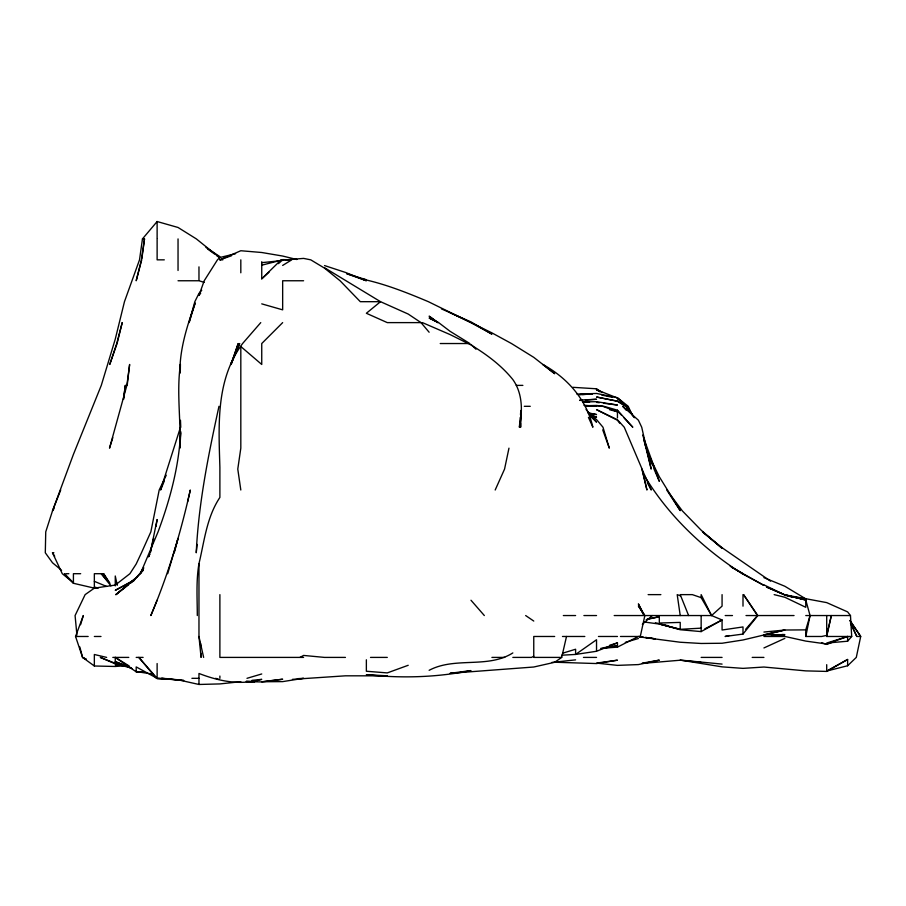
<?xml version="1.0" encoding="UTF-8"?>
<svg xmlns="http://www.w3.org/2000/svg" width="906" height="906" viewBox="0 0 906 906"><rect width="100%" height="100%" fill="white"/><g stroke="black" fill="none" stroke-linecap="round" stroke-linejoin="round"><path stroke-width="1.36" d="M180.294 372.83L180.407 364.461C176.432 392.332 181.064 420.237 179.875 448.153L180.758 432.808M521.097 410.497L520.633 427.236L520.508 423.045M520.237 417.462L519.376 427.236C522.739 411.324 522.649 393.204 512.83 379.535C501.278 365.243 486.556 354.45 470.984 344.948L450.055 334.563L422.423 322.615M520.486 414.676L520.848 410.497M180.679 431.415C179.094 466.024 170.101 499.512 158.063 531.856L140.385 573.702L143.782 567.892M197.089 544.404L196.24 552.773C198.55 503.34 208.448 454.552 218.98 406.307M127.191 385.378L129.637 364.461L126.863 385.378L109.524 448.153L112.808 437.655M141.891 258.437L144.507 238.912L142.457 238.912L139.513 259.841L124.462 301.687L115.266 339.116L101.291 385.378L73.42 454.393L52.491 510.927L45.742 531.856L45.3 552.773L52.491 562.751L61.597 570.327M260.758 322.615L242.593 343.533C215.73 379.874 218.64 424.506 219.886 467.405L219.886 497.428C206.625 517.36 204.405 541.063 198.969 563.634C196.002 580.757 197.27 598.254 197.304 615.548M144.507 238.912L141.438 259.841L136.194 280.758L141.71 259.841M156.013 526.375L157.123 519.534L150.283 552.773L153.624 538.39M851.697 636.476L826.702 636.476L831.334 615.548L826.702 635.389L821.697 636.476L805.774 636.476L810.066 615.548L805.774 600.044L784.845 594.823L826.702 602.615L847.62 611.901L850.474 615.548L851.697 636.476L847.62 641.21L826.702 643.056L847.62 636.476L847.62 641.21M508.968 448.153L504.563 469.082L495.186 490.01M847.62 665.751L847.62 659.466L826.702 671.04L847.62 665.751L856.295 657.405L860.7 636.476L849.93 620.508M187.61 501.777L190.305 490.01C180.702 533.011 168.029 575.016 150.838 615.548L157.123 600.202M292.434 679.364L345.435 675.819L387.281 675.831L366.364 674.676C401.29 678.458 436.477 677.462 470.984 670.587L450.055 673.305L533.759 667.009L554.676 662.286L561.697 657.405L566.51 636.476M174.269 552.773L178.04 538.447L167.678 573.702M80.566 624.71L83.307 615.548L75.549 636.476L82.571 657.405L94.349 666.001L115.266 666.476L125.039 665.774M805.774 636.476L805.774 629.874L810.066 615.548M180.475 427.236L160.589 490.01L164.348 480.848M231.132 364.461L238.199 343.533L230.973 364.461L239.671 343.533L230.543 364.461M60.702 490.01L52.491 510.859L54.02 508.606M166.24 475.231L159.196 490.01L150.849 531.856L141.461 552.773L136.194 563.985L129.909 573.702L115.266 585.072L94.349 588.141L73.42 583.283L64.337 573.702L73.42 582.796L62.276 573.702L52.491 552.773L53.884 552.773M143.465 567.892L139.932 573.702L136.194 577.734L115.889 594.63L128.709 584.653M200.679 293.159L198.969 295.413L204.212 280.758L217.451 259.841L219.886 257.497L235.583 253.703M142.978 570.395L136.194 577.734L115.889 594.63M729.205 635.536L725.072 636.476L742.999 634.064L757.812 615.548L743.554 594.63L757.473 615.548L745.717 629.24M142.978 570.508L136.194 577.677M142.457 238.912L157.123 221.528L178.04 227.474L196.364 238.912L219.886 257.859L216.591 255.481M201.744 290.237L198.969 293.397L194.835 301.687L189.082 322.615L195.198 302.989C187.304 325.413 179.626 348.821 179.909 372.83M282.661 322.615L261.743 343.533L261.743 364.461L240.815 346.522L240.815 448.153L237.78 469.082L240.815 490.01M261.743 261.721L261.743 278.822L281.132 259.841L289.558 259.841L282.661 259.58M261.743 278.822L269.059 272.174M278.482 263.635L282.661 259.841L282.661 260.498M614.2 615.548L711.561 615.548L722.071 606.114L722.071 594.63M642.343 624.37L652.241 615.548M130.849 582.988L134.054 580.497M94.349 588.141L85.13 594.63L75.085 615.548L76.919 635.083M561.652 655.208L575.604 654.438L596.533 639.749L596.533 650.768M282.661 265.435L291.732 259.841M722.071 664.098L680.225 660.066L722.071 666.861L742.999 668.368L763.928 667.031L805.774 670.882L826.702 671.414L847.62 659.466M668.458 625.774L659.308 623.906L680.225 629.738L701.153 631.595L722.071 619.964L722.071 630.021L742.999 626.941L742.999 634.064M300.033 657.405L303.589 655.434L324.518 657.405L345.435 657.405M429.138 670.304C455.299 656.442 487.609 668.911 512.83 652.932M134.96 579.512L115.266 590.316L133.737 580.757M533.759 656.204L531.539 657.405L512.83 657.405M704.845 628.843L722.071 619.964L711.561 615.548L701.153 597.643L701.153 594.63L711.561 615.548M600.712 648.402L617.45 647.122L638.379 636.476M763.928 647.949L784.845 638.379M222.831 259.841L219.886 259.841L240.815 250.736L261.743 252.502L282.661 256.047L296.896 259.524M617.45 647.122L617.45 642.875L596.533 651.278L575.604 654.438M833.237 641.924L826.702 644.404L821.47 642.716M408.21 665.287L387.281 672.909L366.364 671.244L366.364 659.795M847.62 636.476L826.702 644.019L805.774 641.086L784.97 636.476M219.886 259.841L231.664 255.673M609.602 645.287L617.45 642.875M562.524 653.237L575.604 649.24L575.604 654.007M246.987 678.322L261.743 673.962M625.299 642.354L638.379 638.515M261.743 265.186L282.661 259.841M646.227 619.602L659.308 616.748L659.308 623.034L680.225 622.399L680.225 629.33L701.153 628.152M647.53 618.991L659.308 616.748M642.297 663.158L659.308 660.134L638.379 664.585L617.45 665.378L596.533 663.101L617.45 660.191L596.533 663.554L554.676 662.229M601.765 648.515L617.45 645.763L603.509 647.733M575.604 659.862L551.89 662.422M642.558 663.396L680.225 660.214L701.153 662.411M240.815 681.697L219.886 683.917L198.969 684.472L178.04 679.783L161.54 678.322L183.624 680.565M261.743 262.661L279.875 260.792M251.97 680.349L261.743 679.353C240.418 685.672 219.026 681.199 198.969 673.464L198.969 683.951M572.819 387.315L596.533 388.787L602.343 392.547M763.928 632.06L784.845 630.021L805.774 629.874M285.345 259.841L303.589 258.403L310.758 259.841L324.518 268.142L340.067 280.758L360.305 301.687L380.52 301.687L408.21 314.054L421.018 322.615L429.138 332.242M579.795 400.429L582.581 400.237M585.367 400.044L596.533 399.274L579.795 400.112M582.581 394.552L592.343 393.906M298.006 678.651L303.589 678.322L282.661 681.618L261.743 681.754L282.661 679.217L261.743 681.946L246.398 681.595M578.39 394.597L592.343 393.85M585.808 406.239L596.533 405.684L603.86 406.307L617.45 410.192L632.807 427.236L624.166 418.051M579.795 394.586L592.343 394.099M576.997 394.189L596.533 393.453L617.45 397.723L628.22 406.307L632.082 414.925M585.367 405.729L596.533 405.458L602.728 406.307L617.45 411.743L609.602 409.716M582.581 401.924L596.533 401.686L617.45 405.027L603.509 403.249M122.242 664.981L115.266 664.993L125.039 665.582M164.303 259.841L157.123 259.841L157.123 238.912M178.04 280.758L198.969 280.758L204.201 282.355M303.589 280.758L282.661 280.758L282.661 309.841L261.743 303.861M421.018 322.615L387.281 322.615L366.364 313.272L380.52 301.687L324.518 267.723M440.237 343.533L468.289 343.533M516.284 385.378L522.875 385.378M524.302 406.307L530.259 406.307M65.991 573.702L68.845 573.702M80.668 573.702L73.42 573.702L73.42 583.283M109.841 583.124L103.624 573.702L94.349 573.702L94.349 587.382L98.528 587.915M644.574 476.058C668.617 515.956 703.181 548.606 742.207 573.702L763.928 585.378L731.55 567.235M648.13 594.63L660.859 594.63M563.339 615.548L575.604 615.548M583.906 615.548L596.533 615.548M725.196 615.548L732.478 615.548M746.012 615.548L794.041 615.548M805.774 615.548L850.474 615.548M75.549 636.476L88.165 636.476M94.349 636.476L100.985 636.476M562.479 636.476L584.823 636.476M598.458 636.476L617.45 636.476M620.451 636.476L640.293 636.476L644.857 615.548L638.379 605.944L644.528 615.548L638.379 603.883L643.339 614.381M763.928 636.476L784.845 636.476L770.904 634.619M850.496 623.147L856.827 636.476L860.7 636.476L849.93 620.553M112.82 657.405L128.788 657.405M136.194 657.405L143.103 657.405M303.589 657.405L219.886 657.405L219.886 594.63M370.52 657.405L387.281 657.405M491.913 657.405L504.721 657.405M561.697 657.405L533.759 657.405L533.759 636.476L554.676 636.476M583.453 657.405L596.533 657.405M701.153 657.405L722.071 657.405M752.195 657.405L763.928 657.405M191.902 678.322L198.969 678.322M246.398 681.708L254.767 681.731M157.123 678.719L166.885 678.854M582.581 402.151L589.557 402.264M585.367 406.126L596.533 406.307L583.974 405.254M157.123 663.543L157.123 678.322L166.885 678.639M246.398 681.176L254.767 681.493M782.059 634.506L784.845 634.63L763.928 634.823L784.845 630.021L742.999 639.976L722.071 643.249L701.153 643.475L680.225 642.241L639.772 636.952M130.962 667.892L115.266 663.849L100.294 657.405L115.266 663.317L115.266 657.405L136.194 671.822L143.171 672.286M157.123 678.322L183.624 680.383M143.171 672.105L136.194 671.561L151.54 673.939M642.558 636.827L639.772 636.59L642.558 637.054M118.063 664.143L115.266 663.815L118.063 664.177M362.174 279.082C384.937 283.872 406.975 292.661 428.379 301.687L491.913 332.876L511.482 343.533L533.759 357.349L554.676 373.702L542.83 364.461C567.349 377.881 586.51 399.501 592.875 427.236L588.447 417.383M772.297 634.71L784.845 636.284L773.69 634.585M596.533 402.366L599.319 402.717M362.174 279.207L366.364 279.75L346.749 273.725L366.364 280.758L345.435 272.423L324.518 265.56M643.962 621.969L659.308 624.053L680.225 629.33L659.308 623.86M645.355 637.45L655.117 638.809M638.968 636.476L643.034 637.054M645.752 637.45L655.242 638.809M94.349 587.303L97.135 587.711M588.164 413.227L596.533 414.552L588.685 412.921M793.214 596.952L805.774 598.979L789.035 596.159M788.775 596.193L795.309 597.439M797.926 597.937L805.774 599.421L784.845 595.299M655.378 622.818L657.994 623.317M601.765 395.05L612.218 397.281M106.636 657.405L94.349 654.494L94.349 666.001M774.154 594.63L784.845 597.258L805.774 607.292L805.774 600.044L784.845 594.857M215.662 678.322L218.833 679.364M589.987 414.982L596.533 417.156L589.987 414.518M701.153 597.643L692.331 594.63L680.225 594.63L688.617 615.548M129.66 666.873L115.266 661.663L132.265 668.673M680.225 595.763L677.201 594.63L680.225 615.548M596.533 388.787L596.533 389.761L617.45 398.017L619.421 399.863M763.928 577.643L784.845 586.261L805.774 598.866M94.349 581.346L106.648 586.454M784.12 594.63L766.453 587.009L784.211 594.63L763.928 584.857M441.449 308.901L470.984 321.902L491.913 334.144L470.984 322.615L450.055 312.683M82.571 657.405L86.104 659.194L82.571 657.405L79.807 646.941M155.889 677.654L136.194 666.918L136.194 671.822M730.213 566.239L742.999 573.702M596.533 389.761L600.021 391.845M115.266 657.405L129.218 665.989M469.84 343.533L450.055 331.302L438.651 322.615L429.138 318.051L438.198 322.615L429.138 316.16L437.711 322.615M625.57 406.307L617.45 401.279L596.533 397.021L617.45 401.109L626.567 406.307L634.438 417.723M205.945 247.406L219.886 256.625M525.661 615.548L533.759 621.063M207.78 249.127L214.382 253.895M770.53 581.142L722.071 547.722L702.478 531.856L722.071 548.3L701.153 530.18L682.388 510.927L666.748 490.01L680.225 510.667L659.308 476.749L648.923 455.537M588.866 413.374L596.533 419.557L602.988 427.236L609.308 448.153L602.728 429.852M617.45 398.391L623.872 403.668M623.872 403.6L617.45 398.198L619.421 399.999M470.984 344.439L475.967 349.206M590.735 416.567L596.533 422.162L586.08 409.478M617.45 410.905L621.29 414.982M626.397 410.395L622.716 406.307L638.379 420.18L641.72 427.236L651.199 469.082L643.713 439.002L646.318 448.153L644.744 442.921M107.803 581.142L101.268 573.702L110.894 585.842L103.624 573.702M470.984 600.236L484.336 615.548M156.206 677.28L138.833 657.405L156.387 678.322M619.738 423.238L617.45 420.237L596.533 409.659L617.45 419.75L624.268 427.236L642.071 469.082L646.952 490.01L641.935 469.082L651.278 490.01L647.292 482.615M626.363 407.474L628.764 410.962M52.491 552.773L54.688 556.261M633.543 416.794L627.337 406.307L629.749 411.233M850.496 622.932L856.827 636.476M647.088 451.845L648.719 455.537M649.806 458.006L654.71 469.082L647.496 451.845M654.03 469.082L659.308 481.312L642.648 435.084M647.971 453.385L652.513 465.152M203.635 657.405L198.969 636.635L198.969 563.634M117.259 585.31L115.266 575.99L115.266 585.888M198.969 636.476L201.075 657.405L200.928 653.215M180.475 420.259L180.758 427.236M200.566 643.453L200.668 646.238M826.702 615.548L826.702 636.476M826.702 664.676L826.702 671.414M742.999 594.63L742.999 606.171M701.153 615.548L701.153 631.595M617.45 410.192L617.45 417.904M240.815 259.841L240.815 272.797M219.886 676.046L219.886 678.322M198.969 266.874L198.969 279.931M178.04 238.912L178.04 270.475M157.123 221.528L157.123 238.176M125.334 385.378L123.488 399.331L125.334 385.378M122.219 322.615L117.078 343.533L109.739 364.461L116.738 343.533L122.219 322.615M149.75 554.087L148.675 556.703L149.75 554.087"/></g></svg>
